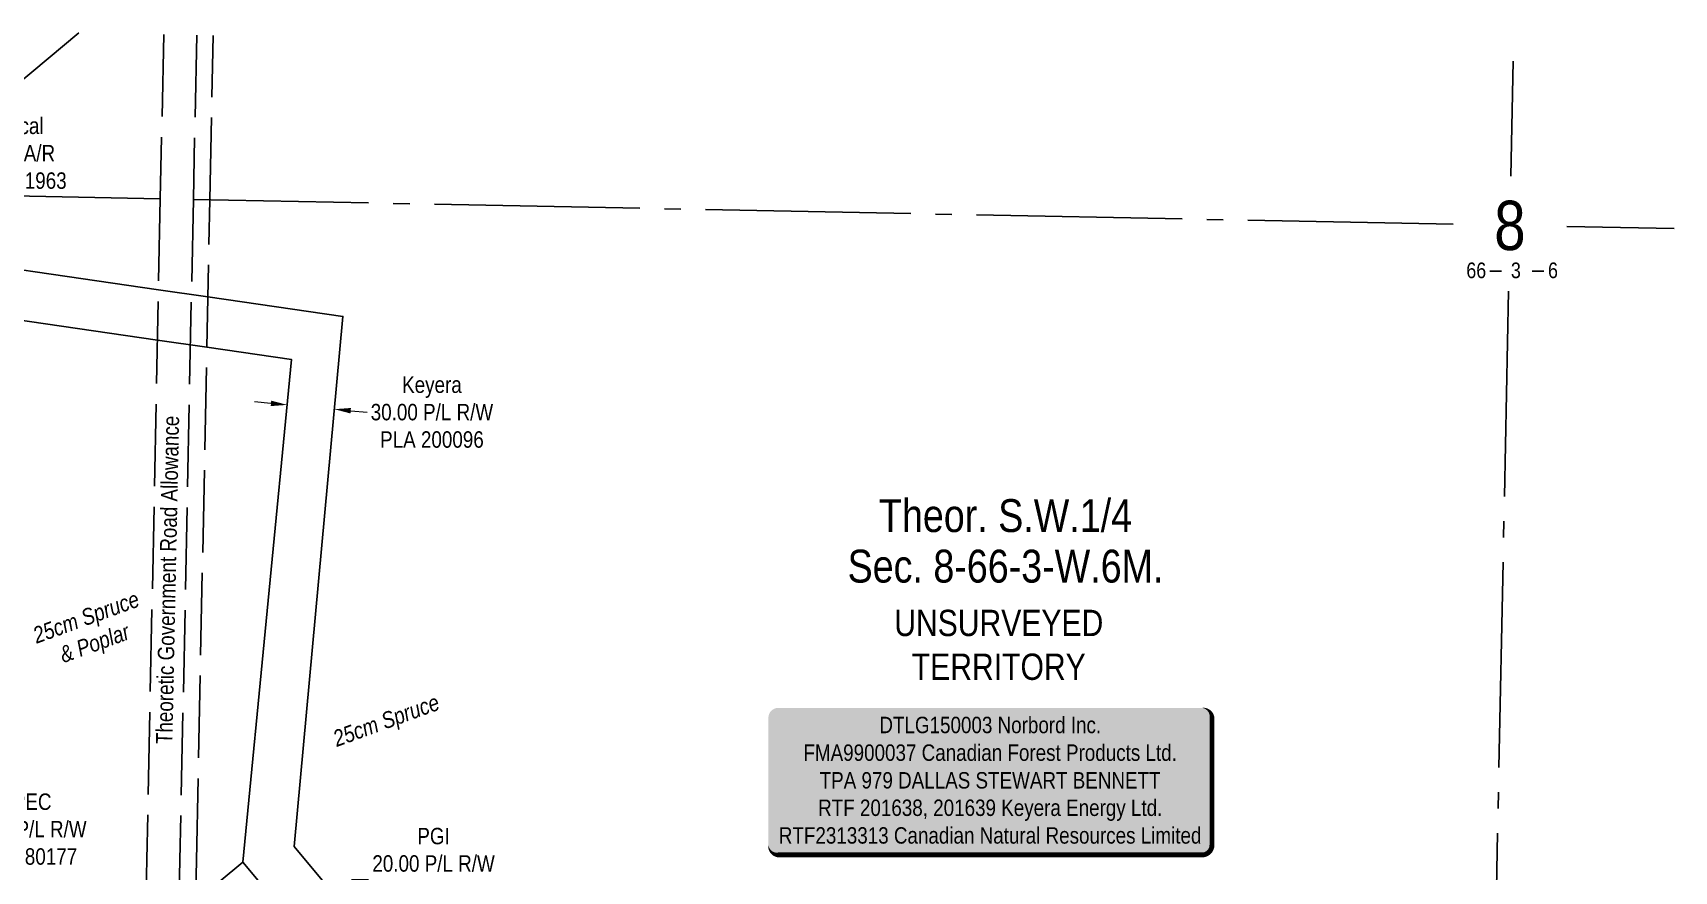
# Model space of a CAD drawing. Extents: x 405326 to 424052, y 6044755 to 6062236.
# Drawn here: x 407869 to 408868, y 6061703 to 6062213 of the extents above; entities that cross this region are included whole.
import ezdxf
from ezdxf.enums import TextEntityAlignment as Align

# ---------------------------------------------------------------- set-up
doc = ezdxf.new("R2010")
doc.units = 0
doc.header["$LTSCALE"] = 5
doc.linetypes.add('foc-QUARTERLINE', pattern=[33, 25, -3, 2, -3])
doc.linetypes.add('foc-UNSURVEYED', pattern=[12.5, 10, -2.5])
for name, color, linetype in [('10', 1, 'Continuous'), ('9', 3, 'Continuous'), ('AS-SURFACE IMPACT', 7, 'Continuous'), ('C-SYMBOL', 7, 'Continuous'), ('F-RW', 190, 'Continuous'), ('L-ROAD-T', 7, 'Continuous'), ('L-SECLBL', 7, 'Continuous'), ('L-SECQ', 8, 'foc-QUARTERLINE'), ('L-UNS-T', 3, 'Continuous'), ('L-USEC', 7, 'foc-UNSURVEYED'), ('T-BUSH-T', 110, 'Continuous')]:
    doc.layers.add(name, color=color, linetype=linetype)
for name, color, linetype, lineweight in [('C-RW-T', 13, 'Continuous', 9), ('F-AR-T', 190, 'Continuous', 9), ('F-RW-T', 190, 'Continuous', 9)]:
    doc.layers.add(name, color=color, linetype=linetype, lineweight=lineweight)
doc.styles.add('175L', font='ARIALN.TTF', dxfattribs={"height": 20})
doc.styles.add('80', font='ARIALN.TTF', dxfattribs={"height": 10})
doc.styles.add('80CG', font='ARIALN.TTF', dxfattribs={"height": 10})
doc.styles.add('80L', font='ARIALN.TTF', dxfattribs={"height": 10})
doc.styles.add('SIMPLEX', font='ARIALN.TTF')
doc.dimstyles.new('Compass 5 000', dxfattribs={"dimscale": 5, "dimtxt": 9, "dimasz": 2, "dimexe": 0.2, "dimexo": 0.0625, "dimgap": 0.5, "dimtad": 0, "dimtih": 1, "dimtoh": 1, "dimzin": 0, "dimdsep": 46, "dimtxsty": '80CG', "dimcen": 0.1, "dimse1": 1, "dimse2": 1, "dimclrd": 256, "dimclrt": 256, "dimaunit": 1, "dimadec": 4, "dimazin": 0, "dimtfac": 0.06, "dimtofl": 0, "dimtmove": 0, "dimatfit": 1, "dimfxl": 0.2, "dimtolj": 1, "dimtzin": 0, "dimlwd": -1, "dimarcsym": 0})

# ---------------------------------------------------------------- blocks, each defined once
blk = doc.blocks.new('L-SECLBL')
at = {"layer": '9', "color": 7}
for p, q in [((-5.08, -27.83), (-12.29, -27.83)), ((20.7, -27.83), (13.5, -27.83))]:
    blk.add_line(p, q, dxfattribs=at)
at = {"layer": '10', "color": 2, "style": 'SIMPLEX'}
blk.add_attdef('SEC', text='', height=30, dxfattribs=at).set_placement((0, 0), align=Align.MIDDLE)
at = {"layer": '10', "color": 5, "style": '80L'}
blk.add_attdef('TWP', text='', height=9.5, dxfattribs=at).set_placement((-14.43, -27.37), align=Align.MIDDLE_RIGHT)
blk.add_attdef('RGE', text='', height=9.5, dxfattribs=at).set_placement((3.62, -27.37), align=Align.MIDDLE_CENTER)
blk.add_attdef('MER', text='', height=9.5, dxfattribs=at).set_placement((23.17, -27.37), align=Align.MIDDLE_LEFT)
blk = doc.blocks.new('*D929')
at = {"layer": 'F-RW-T', "transparency": 16777216}
for p, q in [((408014.12, 6061987.27), (408004.16, 6061988.19)), ((408062.61, 6061982.81), (408072.57, 6061981.89))]:
    blk.add_line(p, q, dxfattribs=at)
for points in [[(408014.27, 6061988.93), (408013.96, 6061985.62), (408024.07, 6061986.36)], [(408062.76, 6061984.47), (408062.46, 6061981.15), (408052.65, 6061983.72)]]:
    blk.add_solid(points, dxfattribs=at)
at = {"layer": 'F-RW-T', "transparency": 16777216, "insert": (408112.04, 6061981.89), "char_height": 10, "attachment_point": 5, "style": '80CG'}
blk.add_mtext('\\A1;Keyera\\P30.00 P/L R/W\\PPLA 200096', dxfattribs=at)
blk = doc.blocks.new('*D930')
at = {"layer": 'F-RW-T', "transparency": 16777216}
for p, q in [((408037.17, 6061675.56), (408063.49, 6061697.47)), ((408063.49, 6061697.47), (408073.49, 6061697.47)), ((408006.43, 6061649.97), (407998.74, 6061643.57))]:
    blk.add_line(p, q, dxfattribs=at)
for points in [[(408036.1, 6061676.84), (408038.23, 6061674.27), (408029.48, 6061669.16)], [(408005.36, 6061651.25), (408007.5, 6061648.69), (408014.12, 6061656.37)]]:
    blk.add_solid(points, dxfattribs=at)
at = {"layer": 'F-RW-T', "transparency": 16777216, "insert": (408113.03, 6061697.47), "char_height": 10, "attachment_point": 5, "style": '80CG'}
blk.add_mtext('\\A1;PGI\\P20.00 P/L R/W\\PPLA 190410\\P(Expired)', dxfattribs=at)
blk = doc.blocks.new('*D944')
at = {"layer": 'C-RW-T', "transparency": 16777216}
for p, q in [((407801.5, 6061717.44), (407815.14, 6061728.15)), ((407815.14, 6061728.15), (407825.14, 6061728.15)), ((407770.04, 6061692.73), (407762.18, 6061686.56))]:
    blk.add_line(p, q, dxfattribs=at)
for points in [[(407800.47, 6061718.75), (407802.53, 6061716.13), (407793.63, 6061711.26)], [(407769.01, 6061694.04), (407771.07, 6061691.42), (407777.91, 6061698.91)]]:
    blk.add_solid(points, dxfattribs=at)
at = {"layer": 'C-RW-T', "transparency": 16777216, "insert": (407864.68, 6061728.15), "char_height": 10, "attachment_point": 5, "style": '80CG'}
blk.add_mtext('\\A1;CPEC\\P20.00 P/L R/W\\PPLA 180177', dxfattribs=at)
blk = doc.blocks.new('*D946')
at = {"layer": 'F-AR-T', "transparency": 16777216}
for p, q in [((407760.29, 6062202.47), (407753.87, 6062210.14)), ((407785.94, 6062171.8), (407813.01, 6062139.43)), ((407813.01, 6062139.43), (407823.01, 6062139.43))]:
    blk.add_line(p, q, dxfattribs=at)
for points in [[(407761.56, 6062203.54), (407759.01, 6062201.4), (407766.7, 6062194.8)], [(407787.22, 6062172.86), (407784.66, 6062170.73), (407779.53, 6062179.47)]]:
    blk.add_solid(points, dxfattribs=at)
at = {"layer": 'F-AR-T', "transparency": 16777216, "insert": (407857.31, 6062139.43), "char_height": 10, "attachment_point": 5, "style": '80CG'}
blk.add_mtext('\\A1;Mancal\\P20.00 A/R\\PLOC 121963', dxfattribs=at)
blk = doc.blocks.new('*U1013')
h = blk.add_hatch(color=255)
edge = h.paths.add_edge_path()
edge.add_line((-129, -45.5), (129, -45.5))
edge.add_arc((129, -39.5), 6, 270, 360)
edge.add_line((135, -39.5), (135, 38))
edge.add_arc((129, 38), 6, 0, 90)
edge.add_line((129, 44), (-129, 44))
edge.add_arc((-129, 38), 6, 90, 180)
edge.add_line((-135, 38), (-135, -39.5))
edge.add_arc((-129, -39.5), 6, 180, 270)
at = {"color": 44, "flags": 128}
blk.add_lwpolyline([(-129, -45.5, 3, 3, 0), (129, -45.5, 3, 3, 0.414214), (135, -39.5, 3, 3, 0), (135, 38, 3, 0, 0.414214), (129, 44, 0, 0, 0), (-129, 44, 0, 0, 0.414214), (-135, 38, 0, 0, 0), (-135, -39.5, 0, 3, 0.414214)], format="xyseb", close=True, dxfattribs=at)
at = {"color": 44, "style": '80'}
blk.add_attdef('ENTER_TEXT_001', (-35.99, -5), '', height=10, dxfattribs=at)

msp = doc.modelspace()

# ---------------------------------------------------------------- linework, layer by layer
at = {"layer": 'F-RW'}
for points in [[(407897.243, 6062212.748), (407782.701, 6062116.948)], [(407047.024, 6062186.755), (407146.703, 6062172.299), (407503.635, 6062120.527), (407616.855, 6062104.111), (407628.852, 6062102.37), (407652.848, 6062098.89), (407664.853, 6062097.149), (407746.059, 6062085.372), (407766.542, 6062082.401), (407787.026, 6062079.431), (407945.662, 6062056.43), (407975.742, 6062052.067), (408057.852, 6062040.159), (408028.138, 6061717.639), (408199.3, 6061512.001), (408277.703, 6061300.764), (408386.303, 6061008.184), (408393.266, 6060989.428), (408396.747, 6060980.048), (408401.97, 6060965.977), (408407.194, 6060951.904), (408419.512, 6060918.722), (408623.572, 6060673.548)], [(408600.53, 6060654.401), (408393.215, 6060903.51), (408383.014, 6060930.889), (408379.493, 6060940.376), (408377.237, 6060946.452), (408374.269, 6060954.447), (408369.046, 6060968.52), (408365.564, 6060977.898), (408358.602, 6060996.654), (408245.488, 6061301.401), (408172.987, 6061496.744), (408128.147, 6061550.627), (407997.041, 6061708.13), (408026.693, 6062013.954), (407975.118, 6062021.432), (407945.038, 6062025.794), (407790.629, 6062048.174)], [(407968.253, 6061684.181), (407997.044, 6061708.132), (408128.152, 6061550.64)]]:
    msp.add_lwpolyline(points, dxfattribs=at)
at = {"layer": 'L-SECQ'}
for p, q in [((408769.92, 6062195.518), (408768.508, 6062125.564)), ((407946.789, 6062111.796), (407045.85, 6062129.582)), ((408733.38, 6062096.25), (407966.893, 6062111.386)), ((408867.838, 6062093.595), (408802.622, 6062094.883)), ((408767.096, 6062055.61), (408751.672, 6061291.425))]:
    msp.add_line(p, q, dxfattribs=at)
at = {"layer": 'L-USEC'}
for p, q in [((407948.824, 6062211.729), (407946.789, 6062111.796)), ((407968.928, 6062211.333), (407966.893, 6062111.386)), ((407976.945, 6062111.2), (407978.98, 6062211.134)), ((407946.789, 6062111.796), (407938.604, 6061709.716)), ((407966.893, 6062111.387), (407958.708, 6061709.307)), ((407968.76, 6061709.123), (407976.945, 6062111.2)), ((407938.604, 6061709.716), (407930.419, 6061307.637)), ((407958.708, 6061709.307), (407950.523, 6061307.228)), ((407960.575, 6061307.042), (407968.76, 6061709.123))]:
    msp.add_line(p, q, dxfattribs=at)

# ---------------------------------------------------------------- block references
at = {"layer": 'AS-SURFACE IMPACT', "color": 1}
ref = msp.add_blockref('*U1013', (408451.684, 6061757.986), dxfattribs=dict(at, xscale=0.999551, yscale=0.999551, zscale=0.999551))
ref.add_attrib('ENTER_TEXT_001', 'DTLG150003 Norbord Inc.', (408384.275, 6061786.59), dxfattribs={"layer": '0', "color": 44, "height": 9.99551, "style": '80'})
ref.add_attrib('ENTER_TEXT_002', 'FMA9900037 Canadian Forest Products Ltd.', (408338.068, 6061769.753), dxfattribs={"layer": '0', "color": 44, "height": 9.99551, "style": '80'})
ref.add_attrib('ENTER_TEXT_003', 'TPA 979 DALLAS STEWART BENNETT', (408347.938, 6061752.917), dxfattribs={"layer": '0', "color": 44, "height": 9.99551, "style": '80'})
ref.add_attrib('ENTER_TEXT_004', 'RTF 201638, 201639 Keyera Energy Ltd.', (408347.014, 6061736.217), dxfattribs={"layer": '0', "color": 44, "height": 9.99551, "style": '80'})
ref.add_attrib('ENTER_TEXT_005', 'RTF2313313 Canadian Natural Resources Limited', (408323.096, 6061719.38), dxfattribs={"layer": '0', "color": 44, "height": 9.99551, "style": '80'})
at = {"layer": 'L-SECLBL', "color": 2}
msp.add_blockref('L-SECLBL', (408767.903, 6062095.583), dxfattribs=at).add_auto_attribs({'SEC': '8', 'TWP': '66', 'RGE': '3', 'MER': '6'})

# ---------------------------------------------------------------- texts
at = {"layer": 'C-SYMBOL', "color": 3, "style": '175L'}
for s, p in [('Theor. S.W.1/4', (408461.013, 6061902.987)), ('Sec. 8-66-3-W.6M.', (408461.013, 6061872.239))]:
    msp.add_text(s, height=19.99102, dxfattribs=at).set_placement(p, align=Align.BOTTOM_CENTER)
at = {"layer": 'L-ROAD-T', "style": '80L'}
msp.add_text('Theoretic Government Road Allowance', height=9.99551, rotation=88.813918, dxfattribs=at).set_placement((407951.188, 6061879.869), align=Align.MIDDLE_CENTER)
at = {"layer": 'L-UNS-T', "color": 3, "insert": (408456.912, 6061840.24), "char_height": 15.99282, "attachment_point": 5, "style": '80L'}
msp.add_mtext_dynamic_manual_height_columns('UNSURVEYED TERRITORY', width=126.35699, gutter_width=47.479, heights=[0], dxfattribs=at)
at = {"layer": 'T-BUSH-T', "insert": (407868.108, 6061850.381), "char_height": 9.99578, "attachment_point": 1, "rotation": 20, "style": '80L'}
msp.add_mtext_dynamic_manual_height_columns('\\pi0.06569;{\\fArial Narrow|b0|i1|c0|p34;25cm Spruce \\P\\pi11.31265;& Poplar}', width=66.63807, gutter_width=49.978, heights=[0], dxfattribs=at)

# ---------------------------------------------------------------- dimensions: what is measured, and where the dimension line sits
at = {"layer": 'C-RW-T'}
dim = msp.add_linear_dim(base=(407793.635, 6061711.263), p1=(407781.058, 6061694.899), p2=(407796.785, 6061707.252), angle=38.147918, text='CPEC\\P20.00 P/L R/W\\PPLA 180177', dimstyle='Compass 5 000', dxfattribs=at)
dim.commit()
dim.dimension.update_dxf_attribs({"geometry": '*D944', "text_midpoint": (407864.678, 6061728.153), "dimtype": 161})
at = {"layer": 'F-AR-T'}
dim = msp.add_linear_dim(base=(407779.527, 6062179.466), p1=(407778.106, 6062204.338), p2=(407790.931, 6062189.004), angle=309.908204, text='Mancal\\P20.00 A/R\\PLOC 121963', dimstyle='Compass 5 000', dxfattribs=at)
dim.commit()
dim.dimension.update_dxf_attribs({"geometry": '*D946', "text_midpoint": (407857.309, 6062139.434), "dimtype": 161})
at = {"layer": 'F-RW-T'}
dim = msp.add_aligned_dim(p1=(408025.159, 6061998.131), p2=(408053.737, 6061995.499), distance=-11.824, text='Keyera\\P30.00 P/L R/W\\PPLA 200096', dimstyle='Compass 5 000', dxfattribs=at)
dim.commit()
dim.dimension.update_dxf_attribs({"geometry": '*D929', "text_midpoint": (408112.039, 6061981.89)})
dim = msp.add_linear_dim(base=(408029.481, 6061669.158), p1=(408021.588, 6061647.391), p2=(408036.954, 6061660.181), angle=39.774129, text='PGI\\P20.00 P/L R/W\\PPLA 190410\\P(Expired)', dimstyle='Compass 5 000', dxfattribs=at)
dim.commit()
dim.dimension.update_dxf_attribs({"geometry": '*D930', "text_midpoint": (408113.029, 6061697.467), "dimtype": 161})

# ---------------------------------------------------------------- next in the draw order: texts
at = {"layer": 'T-BUSH-T', "insert": (408049.333, 6061787.052), "char_height": 9.99567, "attachment_point": 1, "rotation": 20, "style": '80L', "bg_fill": 3, "box_fill_scale": 1.15, "bg_fill_color": 256, "bg_fill_true_color": 256, "bg_fill_transparency": 0}
msp.add_mtext_dynamic_manual_height_columns('\\pi1.54264;{\\fArial Narrow|b0|i1|c0|p34;25cm Spruce }', width=69.59125, gutter_width=49.978, heights=[0], dxfattribs=at)

doc.saveas('drawing.dxf')
